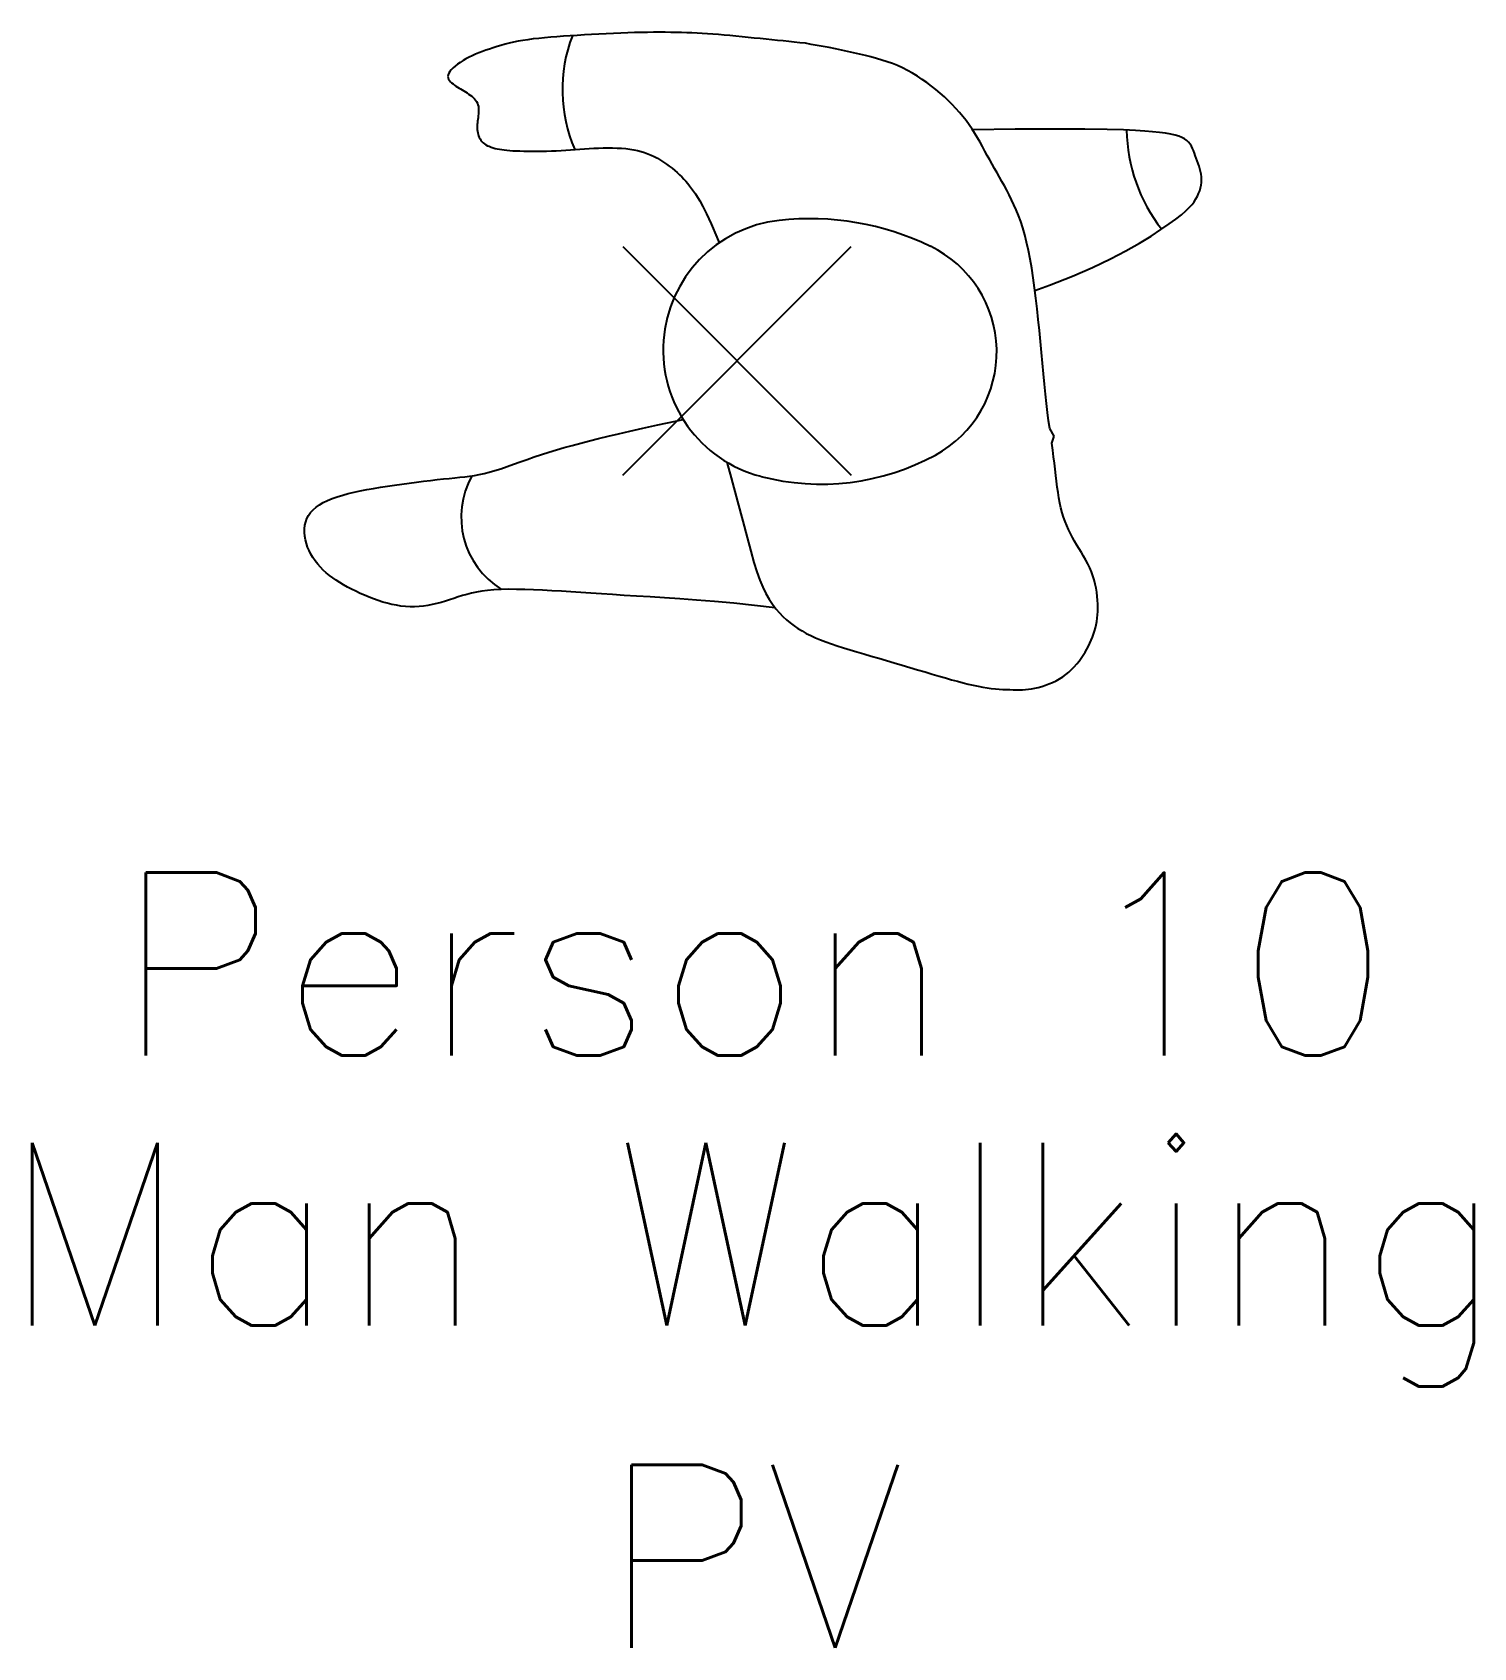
# Model space of a CAD drawing. Header units: inches. Extents: x -30 to 556, y -401 to 74.
# Drawn here: x -23.8 to 23.8, y -277.3 to -223.9 of the extents above; entities that cross this region are included whole.
import ezdxf
from ezdxf.enums import TextEntityAlignment as Align

# ---------------------------------------------------------------- set-up
doc = ezdxf.new("R2010")
doc.units = ezdxf.units.IN
doc.header["$MEASUREMENT"] = 0
doc.layers.add('Block origin', color=7, linetype='Continuous')
doc.layers.add('Text', color=6, linetype='Continuous')
doc.styles.add('ATTR', font='romans.shx', dxfattribs={"width": 0.8, "height": 1.735066})
doc.styles.add('blk_label', font='romans.shx')

# ---------------------------------------------------------------- blocks, each defined once
blk = doc.blocks.new('Person 10 Man Walking PV')
for p, q in [((-6.151, 10.685), (-6.351, 10.668)), ((-5.943, 10.701), (-6.151, 10.685)), ((-5.728, 10.717), (-5.943, 10.701)), ((-5.504, 10.732), (-5.728, 10.717)), ((-5.274, 10.747), (-5.504, 10.732)), ((-5.038, 10.762), (-5.274, 10.747)), ((-4.798, 10.776), (-5.038, 10.762)), ((-4.556, 10.79), (-4.798, 10.776)), ((-4.314, 10.803), (-4.556, 10.79)), ((-4.074, 10.814), (-4.314, 10.803)), ((-3.838, 10.825), (-4.074, 10.814)), ((-3.607, 10.833), (-3.838, 10.825)), ((-3.384, 10.84), (-3.607, 10.833)), ((-3.168, 10.844), (-3.384, 10.84)), ((-2.958, 10.848), (-3.168, 10.844)), ((-2.756, 10.849), (-2.958, 10.848)), ((-2.559, 10.85), (-2.756, 10.849)), ((-2.368, 10.849), (-2.559, 10.85)), ((-2.183, 10.846), (-2.368, 10.849)), ((-2.003, 10.843), (-2.183, 10.846)), ((-1.827, 10.839), (-2.003, 10.843)), ((-1.654, 10.833), (-1.827, 10.839)), ((-1.484, 10.827), (-1.654, 10.833)), ((-1.314, 10.819), (-1.484, 10.827)), ((-1.143, 10.81), (-1.314, 10.819)), ((-0.97, 10.799), (-1.143, 10.81)), ((-0.792, 10.787), (-0.97, 10.799)), ((-0.61, 10.772), (-0.792, 10.787)), ((-0.422, 10.756), (-0.61, 10.772)), ((-0.228, 10.739), (-0.422, 10.756)), ((-0.03, 10.72), (-0.228, 10.739)), ((0.17, 10.701), (-0.03, 10.72)), ((0.37, 10.681), (0.17, 10.701)), ((0.571, 10.66), (0.37, 10.681)), ((-8.522, 10.169), (-8.634, 10.122)), ((-8.406, 10.213), (-8.522, 10.169)), ((-8.288, 10.256), (-8.406, 10.213)), ((-8.168, 10.298), (-8.288, 10.256)), ((-8.046, 10.339), (-8.168, 10.298)), ((-7.921, 10.379), (-8.046, 10.339)), ((-7.793, 10.418), (-7.921, 10.379)), ((-7.66, 10.455), (-7.793, 10.418)), ((-7.522, 10.49), (-7.66, 10.455)), ((-7.378, 10.522), (-7.522, 10.49)), ((-7.227, 10.553), (-7.378, 10.522)), ((-7.068, 10.581), (-7.227, 10.553)), ((-6.901, 10.606), (-7.068, 10.581)), ((-6.726, 10.629), (-6.901, 10.606)), ((-6.542, 10.649), (-6.726, 10.629)), ((-6.351, 10.668), (-6.542, 10.649)), ((0.769, 10.64), (0.571, 10.66)), ((0.964, 10.621), (0.769, 10.64)), ((1.155, 10.603), (0.964, 10.621)), ((1.342, 10.584), (1.155, 10.603)), ((1.527, 10.566), (1.342, 10.584)), ((1.711, 10.547), (1.527, 10.566)), ((1.895, 10.526), (1.711, 10.547)), ((2.08, 10.503), (1.895, 10.526)), ((2.267, 10.489), (2.08, 10.503)), ((2.458, 10.45), (2.267, 10.489)), ((2.653, 10.418), (2.458, 10.45)), ((2.852, 10.382), (2.653, 10.418)), ((3.053, 10.344), (2.852, 10.382)), ((3.255, 10.303), (3.053, 10.344)), ((3.457, 10.261), (3.255, 10.303)), ((3.658, 10.217), (3.457, 10.261)), ((3.857, 10.172), (3.658, 10.217)), ((4.052, 10.127), (3.857, 10.172)), ((-9.433, 9.613), (-9.482, 9.553)), ((-9.373, 9.674), (-9.433, 9.613)), ((-9.303, 9.736), (-9.373, 9.674)), ((-9.224, 9.797), (-9.303, 9.736)), ((-9.138, 9.857), (-9.224, 9.797)), ((-9.046, 9.915), (-9.138, 9.857)), ((-8.949, 9.97), (-9.046, 9.915)), ((-8.848, 10.023), (-8.949, 9.97)), ((-8.743, 10.074), (-8.848, 10.023)), ((-8.634, 10.122), (-8.743, 10.074)), ((4.243, 10.081), (4.052, 10.127)), ((4.429, 10.035), (4.243, 10.081)), ((4.611, 9.986), (4.429, 10.035)), ((4.79, 9.934), (4.611, 9.986)), ((4.965, 9.878), (4.79, 9.934)), ((5.138, 9.816), (4.965, 9.878)), ((5.307, 9.748), (5.138, 9.816)), ((5.475, 9.673), (5.307, 9.748)), ((5.64, 9.589), (5.475, 9.673)), ((-9.541, 9.441), (-9.549, 9.39)), ((-9.549, 9.39), (-9.543, 9.342)), ((-9.543, 9.342), (-9.526, 9.298)), ((-9.518, 9.496), (-9.541, 9.441)), ((-9.526, 9.298), (-9.499, 9.256)), ((-9.482, 9.553), (-9.518, 9.496)), ((-9.499, 9.256), (-9.464, 9.216)), ((-9.464, 9.216), (-9.423, 9.179)), ((-9.423, 9.179), (-9.377, 9.143)), ((-9.377, 9.143), (-9.329, 9.108)), ((-9.329, 9.108), (-9.279, 9.074)), ((-9.279, 9.074), (-9.229, 9.042)), ((5.804, 9.498), (5.64, 9.589)), ((5.964, 9.4), (5.804, 9.498)), ((6.122, 9.296), (5.964, 9.4)), ((6.276, 9.187), (6.122, 9.296)), ((6.427, 9.073), (6.276, 9.187)), ((6.574, 8.956), (6.427, 9.073)), ((-9.229, 9.042), (-9.178, 9.009)), ((-9.178, 9.009), (-9.126, 8.977)), ((-9.126, 8.977), (-9.074, 8.945)), ((-9.074, 8.945), (-9.021, 8.912)), ((-9.021, 8.912), (-8.968, 8.879)), ((-8.968, 8.879), (-8.915, 8.846)), ((-8.915, 8.846), (-8.862, 8.811)), ((-8.862, 8.811), (-8.81, 8.775)), ((-8.81, 8.775), (-8.76, 8.738)), ((-8.76, 8.738), (-8.713, 8.698)), ((-8.713, 8.698), (-8.67, 8.656)), ((-8.67, 8.656), (-8.631, 8.612)), ((-8.631, 8.612), (-8.598, 8.564)), ((-8.598, 8.564), (-8.572, 8.513)), ((6.716, 8.836), (6.574, 8.956)), ((6.854, 8.714), (6.716, 8.836)), ((6.987, 8.59), (6.854, 8.714)), ((7.114, 8.464), (6.987, 8.59)), ((-8.572, 8.513), (-8.553, 8.459)), ((-8.552, 8.029), (-8.559, 7.969)), ((-8.553, 8.459), (-8.54, 8.4)), ((-8.544, 8.09), (-8.552, 8.029)), ((-8.538, 8.153), (-8.544, 8.09)), ((-8.54, 8.4), (-8.534, 8.34)), ((-8.533, 8.216), (-8.538, 8.153)), ((-8.534, 8.34), (-8.532, 8.278)), ((-8.532, 8.278), (-8.533, 8.216)), ((7.237, 8.335), (7.114, 8.464)), ((7.355, 8.204), (7.237, 8.335)), ((7.467, 8.071), (7.355, 8.204)), ((7.574, 7.935), (7.467, 8.071)), ((-8.577, 7.799), (-8.58, 7.745)), ((-8.58, 7.745), (-8.58, 7.691)), ((-8.58, 7.691), (-8.578, 7.638)), ((-8.578, 7.638), (-8.572, 7.585)), ((-8.572, 7.855), (-8.577, 7.799)), ((-8.566, 7.911), (-8.572, 7.855)), ((-8.572, 7.585), (-8.563, 7.532)), ((-8.559, 7.969), (-8.566, 7.911)), ((-8.563, 7.532), (-8.549, 7.48)), ((-8.549, 7.48), (-8.532, 7.429)), ((7.675, 7.797), (7.574, 7.935)), ((7.77, 7.655), (7.675, 7.797)), ((7.861, 7.512), (7.77, 7.655)), ((9.192, 7.645), (7.789, 7.626)), ((7.948, 7.367), (7.861, 7.512)), ((10.496, 7.654), (9.192, 7.645)), ((11.491, 7.653), (10.496, 7.654)), ((12.231, 7.643), (11.491, 7.653)), ((12.772, 7.628), (12.231, 7.643)), ((13.167, 7.607), (12.772, 7.628)), ((13.472, 7.585), (13.167, 7.607)), ((13.733, 7.562), (13.472, 7.585)), ((13.961, 7.538), (13.733, 7.562)), ((14.159, 7.513), (13.961, 7.538)), ((14.329, 7.485), (14.159, 7.513)), ((14.475, 7.454), (14.329, 7.485)), ((-8.532, 7.429), (-8.51, 7.378)), ((-8.51, 7.378), (-8.484, 7.33)), ((-8.484, 7.33), (-8.454, 7.284)), ((-8.454, 7.284), (-8.42, 7.241)), ((-8.42, 7.241), (-8.38, 7.202)), ((-8.38, 7.202), (-8.336, 7.166)), ((-8.336, 7.166), (-8.288, 7.133)), ((-8.288, 7.133), (-8.235, 7.104)), ((-8.235, 7.104), (-8.178, 7.089)), ((-8.178, 7.089), (-8.118, 7.055)), ((-8.118, 7.055), (-8.054, 7.034)), ((-8.054, 7.034), (-7.987, 7.016)), ((-7.987, 7.016), (-7.916, 7)), ((-7.916, 7), (-7.843, 6.986)), ((-7.843, 6.986), (-7.765, 6.973)), ((-7.765, 6.973), (-7.683, 6.963)), ((-7.683, 6.963), (-7.596, 6.953)), ((-7.596, 6.953), (-7.501, 6.945)), ((-7.501, 6.945), (-7.4, 6.939)), ((-7.4, 6.939), (-7.289, 6.934)), ((-6.128, 6.933), (-5.968, 6.939)), ((-5.968, 6.939), (-5.81, 6.948)), ((-5.81, 6.948), (-5.654, 6.958)), ((-5.654, 6.958), (-5.499, 6.968)), ((-5.499, 6.968), (-5.344, 6.98)), ((-5.344, 6.98), (-5.19, 6.991)), ((-5.19, 6.991), (-5.036, 7.002)), ((-5.036, 7.002), (-4.882, 7.012)), ((-4.882, 7.012), (-4.727, 7.02)), ((-4.727, 7.02), (-4.572, 7.027)), ((-4.572, 7.027), (-4.416, 7.031)), ((-4.416, 7.031), (-4.262, 7.033)), ((-4.262, 7.033), (-4.109, 7.031)), ((-4.109, 7.031), (-3.959, 7.027)), ((-3.959, 7.027), (-3.813, 7.019)), ((-3.813, 7.019), (-3.672, 7.006)), ((-3.672, 7.006), (-3.537, 6.99)), ((-3.537, 6.99), (-3.407, 6.969)), ((-3.407, 6.969), (-3.284, 6.943)), ((-3.284, 6.943), (-3.166, 6.912)), ((8.032, 7.221), (7.948, 7.367)), ((8.113, 7.074), (8.032, 7.221)), ((8.193, 6.927), (8.113, 7.074)), ((14.598, 7.419), (14.475, 7.454)), ((14.702, 7.379), (14.598, 7.419)), ((14.789, 7.333), (14.702, 7.379)), ((14.862, 7.28), (14.789, 7.333)), ((14.922, 7.222), (14.862, 7.28)), ((14.973, 7.159), (14.922, 7.222)), ((15.015, 7.089), (14.973, 7.159)), ((15.051, 7.016), (15.015, 7.089)), ((15.083, 6.94), (15.051, 7.016)), ((15.113, 6.86), (15.083, 6.94)), ((-7.289, 6.934), (-7.169, 6.929)), ((-7.169, 6.929), (-7.039, 6.926)), ((-7.039, 6.926), (-6.901, 6.924)), ((-6.901, 6.924), (-6.755, 6.923)), ((-6.755, 6.923), (-6.603, 6.923)), ((-6.603, 6.923), (-6.447, 6.925)), ((-6.447, 6.925), (-6.288, 6.928)), ((-6.288, 6.928), (-6.128, 6.933)), ((-3.166, 6.912), (-3.052, 6.876)), ((-3.052, 6.876), (-2.942, 6.836)), ((-2.942, 6.836), (-2.835, 6.791)), ((-2.835, 6.791), (-2.731, 6.742)), ((-2.731, 6.742), (-2.628, 6.687)), ((-2.628, 6.687), (-2.527, 6.628)), ((-2.527, 6.628), (-2.427, 6.565)), ((-2.427, 6.565), (-2.329, 6.499)), ((-2.329, 6.499), (-2.233, 6.43)), ((-2.233, 6.43), (-2.142, 6.359)), ((8.272, 6.781), (8.193, 6.927)), ((8.351, 6.637), (8.272, 6.781)), ((8.431, 6.494), (8.351, 6.637)), ((8.511, 6.352), (8.431, 6.494)), ((15.142, 6.778), (15.113, 6.86)), ((15.173, 6.694), (15.142, 6.778)), ((15.205, 6.608), (15.173, 6.694)), ((15.236, 6.521), (15.205, 6.608)), ((15.266, 6.433), (15.236, 6.521)), ((15.293, 6.343), (15.266, 6.433)), ((-2.142, 6.359), (-2.054, 6.287)), ((-2.054, 6.287), (-1.97, 6.215)), ((-1.97, 6.215), (-1.892, 6.143)), ((-1.892, 6.143), (-1.819, 6.071)), ((-1.819, 6.071), (-1.75, 5.999)), ((-1.75, 5.999), (-1.685, 5.927)), ((-1.685, 5.927), (-1.622, 5.852)), ((8.593, 6.21), (8.511, 6.352)), ((8.674, 6.069), (8.593, 6.21)), ((8.755, 5.924), (8.674, 6.069)), ((8.836, 5.779), (8.755, 5.924)), ((15.315, 6.253), (15.293, 6.343)), ((15.333, 6.163), (15.315, 6.253)), ((15.344, 6.072), (15.333, 6.163)), ((15.333, 5.8), (15.344, 5.89)), ((15.348, 5.981), (15.344, 6.072)), ((15.344, 5.89), (15.348, 5.981)), ((-1.622, 5.852), (-1.561, 5.774)), ((-1.561, 5.774), (-1.499, 5.692)), ((-1.499, 5.692), (-1.437, 5.605)), ((-1.437, 5.605), (-1.372, 5.512)), ((-1.372, 5.512), (-1.303, 5.409)), ((-1.303, 5.409), (-1.223, 5.278)), ((8.917, 5.63), (8.836, 5.779)), ((8.998, 5.477), (8.917, 5.63)), ((9.076, 5.319), (8.998, 5.477)), ((15.105, 5.254), (15.162, 5.346)), ((15.162, 5.346), (15.212, 5.436)), ((15.212, 5.436), (15.253, 5.527)), ((15.253, 5.527), (15.287, 5.618)), ((15.287, 5.618), (15.314, 5.709)), ((15.314, 5.709), (15.333, 5.8)), ((-1.223, 5.278), (-1.127, 5.101)), ((-1.127, 5.101), (-1.005, 4.856)), ((-1.005, 4.856), (-0.853, 4.524)), ((9.153, 5.154), (9.076, 5.319)), ((9.229, 4.981), (9.153, 5.154)), ((9.303, 4.797), (9.229, 4.981)), ((14.502, 4.68), (14.683, 4.822)), ((14.683, 4.822), (14.829, 4.947)), ((14.829, 4.947), (14.944, 5.058)), ((14.944, 5.058), (15.034, 5.16)), ((15.034, 5.16), (15.105, 5.254)), ((-0.853, 4.524), (-0.662, 4.084)), ((9.375, 4.6), (9.303, 4.797)), ((9.444, 4.389), (9.375, 4.6)), ((9.51, 4.16), (9.444, 4.389)), ((13.682, 4.12), (14.007, 4.332)), ((14.007, 4.332), (14.278, 4.518)), ((14.278, 4.518), (14.502, 4.68)), ((-0.662, 4.084), (-0.582, 3.895)), ((9.572, 3.913), (9.51, 4.16)), ((9.631, 3.646), (9.572, 3.913)), ((12.853, 3.632), (13.299, 3.886)), ((13.299, 3.886), (13.682, 4.12)), ((9.686, 3.36), (9.631, 3.646)), ((9.738, 3.057), (9.686, 3.36)), ((11.749, 3.08), (12.338, 3.362)), ((12.338, 3.362), (12.853, 3.632)), ((9.786, 2.739), (9.738, 3.057)), ((9.832, 2.409), (9.786, 2.739)), ((10.331, 2.494), (11.082, 2.789)), ((11.082, 2.789), (11.749, 3.08)), ((9.876, 2.068), (9.832, 2.409)), ((9.843, 2.323), (10.331, 2.494)), ((9.917, 1.718), (9.876, 2.068)), ((9.955, 1.361), (9.917, 1.718)), ((9.992, 1), (9.955, 1.361)), ((10.028, 0.637), (9.992, 1)), ((10.062, 0.275), (10.028, 0.637)), ((10.095, -0.082), (10.062, 0.275)), ((10.128, -0.433), (10.095, -0.082)), ((10.161, -0.774), (10.128, -0.433)), ((10.194, -1.101), (10.161, -0.774)), ((10.228, -1.413), (10.194, -1.101)), ((10.262, -1.706), (10.228, -1.413)), ((-3.109, -2.226), (-2.614, -2.117)), ((-2.614, -2.117), (-2.032, -1.993)), ((-2.032, -1.993), (-1.776, -1.939)), ((10.297, -1.982), (10.262, -1.706)), ((10.332, -2.243), (10.297, -1.982)), ((-5.159, -2.721), (-4.87, -2.646)), ((-4.87, -2.646), (-4.567, -2.57)), ((-4.567, -2.57), (-4.248, -2.492)), ((-4.248, -2.492), (-3.909, -2.411)), ((-3.909, -2.411), (-3.535, -2.323)), ((-3.535, -2.323), (-3.109, -2.226)), ((10.478, -2.491), (10.332, -2.243)), ((10.4, -2.726), (10.478, -2.491)), ((-6.928, -3.259), (-6.693, -3.178)), ((-6.693, -3.178), (-6.453, -3.097)), ((-6.453, -3.097), (-6.208, -3.019)), ((-6.208, -3.019), (-5.959, -2.943)), ((-5.959, -2.943), (-5.702, -2.868)), ((-5.702, -2.868), (-5.436, -2.795)), ((-5.436, -2.795), (-5.159, -2.721)), ((10.432, -2.952), (10.4, -2.726)), ((10.462, -3.169), (10.432, -2.952)), ((10.49, -3.38), (10.462, -3.169)), ((-8.514, -3.762), (-8.351, -3.726)), ((-8.351, -3.726), (-8.178, -3.682)), ((-8.178, -3.682), (-7.995, -3.628)), ((-7.995, -3.628), (-7.8, -3.565)), ((-7.8, -3.565), (-7.594, -3.495)), ((-7.594, -3.495), (-7.38, -3.42)), ((-7.38, -3.42), (-7.158, -3.341)), ((-7.158, -3.341), (-6.928, -3.259)), ((-0.329, -3.352), (-0.189, -3.868)), ((10.515, -3.585), (10.49, -3.38)), ((10.539, -3.786), (10.515, -3.585)), ((-12.441, -4.295), (-12.226, -4.253)), ((-12.226, -4.253), (-12.004, -4.214)), ((-12.004, -4.214), (-11.776, -4.176)), ((-11.776, -4.176), (-11.544, -4.14)), ((-11.544, -4.14), (-11.307, -4.106)), ((-11.307, -4.106), (-11.067, -4.072)), ((-11.067, -4.072), (-10.827, -4.04)), ((-10.827, -4.04), (-10.589, -4.009)), ((-10.589, -4.009), (-10.354, -3.98)), ((-10.354, -3.98), (-10.126, -3.952)), ((-10.126, -3.952), (-9.906, -3.927)), ((-9.906, -3.927), (-9.697, -3.904)), ((-9.697, -3.904), (-9.5, -3.884)), ((-9.5, -3.884), (-9.318, -3.866)), ((-9.318, -3.866), (-9.148, -3.85)), ((-9.148, -3.85), (-8.985, -3.833)), ((-8.985, -3.833), (-8.828, -3.813)), ((-8.828, -3.813), (-8.672, -3.79)), ((-8.672, -3.79), (-8.514, -3.762)), ((-0.189, -3.868), (0.019, -4.647)), ((10.562, -3.981), (10.539, -3.786)), ((10.585, -4.17), (10.562, -3.981)), ((10.609, -4.353), (10.585, -4.17)), ((-13.901, -4.837), (-13.789, -4.758)), ((-13.789, -4.758), (-13.663, -4.685)), ((-13.663, -4.685), (-13.524, -4.616)), ((-13.524, -4.616), (-13.372, -4.553)), ((-13.372, -4.553), (-13.208, -4.494)), ((-13.208, -4.494), (-13.022, -4.439)), ((-13.022, -4.439), (-12.845, -4.388)), ((-12.845, -4.388), (-12.648, -4.34)), ((-12.648, -4.34), (-12.441, -4.295)), ((0.019, -4.647), (0.191, -5.3)), ((10.636, -4.53), (10.609, -4.353)), ((10.667, -4.7), (10.636, -4.53)), ((10.702, -4.862), (10.667, -4.7)), ((-14.27, -5.436), (-14.243, -5.323)), ((-14.243, -5.323), (-14.204, -5.215)), ((-14.204, -5.215), (-14.15, -5.111)), ((-14.15, -5.111), (-14.082, -5.014)), ((-14.082, -5.014), (-13.999, -4.922)), ((-13.999, -4.922), (-13.901, -4.837)), ((0.191, -5.3), (0.335, -5.843)), ((10.743, -5.018), (10.702, -4.862)), ((10.789, -5.166), (10.743, -5.018)), ((10.84, -5.309), (10.789, -5.166)), ((10.895, -5.446), (10.84, -5.309)), ((-14.285, -5.67), (-14.283, -5.552)), ((-14.275, -5.791), (-14.285, -5.67)), ((-14.283, -5.552), (-14.27, -5.436)), ((-14.253, -5.911), (-14.275, -5.791)), ((0.335, -5.843), (0.457, -6.293)), ((10.955, -5.579), (10.895, -5.446)), ((11.019, -5.709), (10.955, -5.579)), ((11.086, -5.836), (11.019, -5.709)), ((11.156, -5.962), (11.086, -5.836)), ((-14.222, -6.032), (-14.253, -5.911)), ((-14.18, -6.153), (-14.222, -6.032)), ((-14.13, -6.271), (-14.18, -6.153)), ((-14.07, -6.388), (-14.13, -6.271)), ((-14.003, -6.502), (-14.07, -6.388)), ((0.457, -6.293), (0.564, -6.665)), ((11.229, -6.086), (11.156, -5.962)), ((11.304, -6.21), (11.229, -6.086)), ((11.379, -6.334), (11.304, -6.21)), ((11.453, -6.459), (11.379, -6.334)), ((-13.928, -6.612), (-14.003, -6.502)), ((-13.847, -6.718), (-13.928, -6.612)), ((-13.759, -6.819), (-13.847, -6.718)), ((-13.665, -6.915), (-13.759, -6.819)), ((-13.566, -7.005), (-13.665, -6.915)), ((0.564, -6.665), (0.662, -6.976)), ((11.524, -6.584), (11.453, -6.459)), ((11.592, -6.711), (11.524, -6.584)), ((11.655, -6.84), (11.592, -6.711)), ((11.711, -6.971), (11.655, -6.84)), ((-13.461, -7.091), (-13.566, -7.005)), ((-13.351, -7.174), (-13.461, -7.091)), ((-13.236, -7.252), (-13.351, -7.174)), ((-13.116, -7.328), (-13.236, -7.252)), ((-12.991, -7.402), (-13.116, -7.328)), ((-12.861, -7.475), (-12.991, -7.402)), ((0.662, -6.976), (0.757, -7.243)), ((0.757, -7.243), (0.856, -7.479)), ((11.761, -7.104), (11.711, -6.971)), ((11.803, -7.24), (11.761, -7.104)), ((11.838, -7.376), (11.803, -7.24)), ((11.866, -7.513), (11.838, -7.376)), ((-12.726, -7.546), (-12.861, -7.475)), ((-12.587, -7.616), (-12.726, -7.546)), ((-12.445, -7.684), (-12.587, -7.616)), ((-12.299, -7.748), (-12.445, -7.684)), ((-12.152, -7.81), (-12.299, -7.748)), ((-12.002, -7.868), (-12.152, -7.81)), ((-11.852, -7.921), (-12.002, -7.868)), ((-11.7, -7.969), (-11.852, -7.921)), ((-11.549, -8.012), (-11.7, -7.969)), ((-9.773, -7.98), (-9.917, -8.018)), ((-9.631, -7.937), (-9.773, -7.98)), ((-9.49, -7.893), (-9.631, -7.937)), ((-9.349, -7.848), (-9.49, -7.893)), ((-9.209, -7.803), (-9.349, -7.848)), ((-9.067, -7.759), (-9.209, -7.803)), ((-8.921, -7.716), (-9.067, -7.759)), ((-8.768, -7.677), (-8.921, -7.716)), ((-8.604, -7.641), (-8.768, -7.677)), ((-8.428, -7.61), (-8.604, -7.641)), ((-8.237, -7.584), (-8.428, -7.61)), ((-8.027, -7.566), (-8.237, -7.584)), ((-7.798, -7.554), (-8.027, -7.566)), ((-7.549, -7.549), (-7.798, -7.554)), ((-7.285, -7.551), (-7.549, -7.549)), ((-7.007, -7.557), (-7.285, -7.551)), ((-6.716, -7.567), (-7.007, -7.557)), ((-6.416, -7.581), (-6.716, -7.567)), ((-6.109, -7.598), (-6.416, -7.581)), ((-5.797, -7.616), (-6.109, -7.598)), ((-5.481, -7.636), (-5.797, -7.616)), ((-5.158, -7.656), (-5.481, -7.636)), ((-4.825, -7.677), (-5.158, -7.656)), ((-4.478, -7.7), (-4.825, -7.677)), ((-4.112, -7.724), (-4.478, -7.7)), ((-3.725, -7.749), (-4.112, -7.724)), ((-3.312, -7.775), (-3.725, -7.749)), ((-2.87, -7.803), (-3.312, -7.775)), ((-2.396, -7.832), (-2.87, -7.803)), ((-1.885, -7.865), (-2.396, -7.832)), ((-1.334, -7.905), (-1.885, -7.865)), ((-0.742, -7.952), (-1.334, -7.905)), ((-0.106, -8.01), (-0.742, -7.952)), ((0.856, -7.479), (0.958, -7.689)), ((0.958, -7.689), (1.065, -7.876)), ((1.065, -7.876), (1.174, -8.042)), ((11.889, -7.648), (11.866, -7.513)), ((11.906, -7.782), (11.889, -7.648)), ((11.917, -7.913), (11.906, -7.782)), ((11.923, -8.04), (11.917, -7.913)), ((-11.398, -8.048), (-11.549, -8.012)), ((-11.247, -8.078), (-11.398, -8.048)), ((-11.096, -8.102), (-11.247, -8.078)), ((-10.946, -8.118), (-11.096, -8.102)), ((-10.796, -8.127), (-10.946, -8.118)), ((-10.647, -8.128), (-10.796, -8.127)), ((-10.499, -8.12), (-10.647, -8.128)), ((-10.352, -8.105), (-10.499, -8.12)), ((-10.206, -8.082), (-10.352, -8.105)), ((-10.061, -8.053), (-10.206, -8.082)), ((-9.917, -8.018), (-10.061, -8.053)), ((0.579, -8.081), (-0.106, -8.01)), ((1.265, -8.162), (0.579, -8.081)), ((1.174, -8.042), (1.287, -8.191)), ((1.287, -8.191), (1.402, -8.324)), ((1.402, -8.324), (1.52, -8.444)), ((1.52, -8.444), (1.64, -8.554)), ((11.885, -8.615), (11.902, -8.506)), ((11.902, -8.506), (11.914, -8.395)), ((11.914, -8.395), (11.921, -8.281)), ((11.921, -8.281), (11.925, -8.162)), ((11.925, -8.162), (11.923, -8.04)), ((1.64, -8.554), (1.763, -8.656)), ((1.763, -8.656), (1.888, -8.752)), ((1.888, -8.752), (2.017, -8.841)), ((2.017, -8.841), (2.151, -8.925)), ((2.151, -8.925), (2.292, -9.004)), ((2.292, -9.004), (2.439, -9.079)), ((11.744, -9.13), (11.78, -9.029)), ((11.78, -9.029), (11.812, -8.927)), ((11.812, -8.927), (11.841, -8.825)), ((11.841, -8.825), (11.865, -8.721)), ((11.865, -8.721), (11.885, -8.615)), ((2.439, -9.079), (2.595, -9.151)), ((2.595, -9.151), (2.76, -9.22)), ((2.76, -9.22), (2.936, -9.287)), ((2.936, -9.287), (3.121, -9.353)), ((3.121, -9.353), (3.317, -9.418)), ((3.317, -9.418), (3.522, -9.483)), ((3.522, -9.483), (3.737, -9.549)), ((3.737, -9.549), (3.961, -9.616)), ((11.501, -9.626), (11.558, -9.527)), ((11.558, -9.527), (11.611, -9.429)), ((11.611, -9.429), (11.66, -9.33)), ((11.66, -9.33), (11.704, -9.23)), ((11.704, -9.23), (11.744, -9.13)), ((3.961, -9.616), (4.194, -9.684)), ((4.194, -9.684), (4.436, -9.755)), ((4.436, -9.755), (4.685, -9.828)), ((4.685, -9.828), (4.941, -9.903)), ((4.941, -9.903), (5.2, -9.979)), ((5.2, -9.979), (5.46, -10.056)), ((5.46, -10.056), (5.718, -10.132)), ((5.718, -10.132), (5.971, -10.207)), ((11.056, -10.199), (11.142, -10.109)), ((11.142, -10.109), (11.224, -10.016)), ((11.224, -10.016), (11.301, -9.92)), ((11.301, -9.92), (11.372, -9.823)), ((11.372, -9.823), (11.439, -9.724)), ((11.439, -9.724), (11.501, -9.626)), ((5.971, -10.207), (6.217, -10.28)), ((6.217, -10.28), (6.454, -10.35)), ((6.454, -10.35), (6.679, -10.416)), ((6.679, -10.416), (6.892, -10.478)), ((6.892, -10.478), (7.094, -10.536)), ((7.094, -10.536), (7.286, -10.589)), ((7.286, -10.589), (7.469, -10.638)), ((7.469, -10.638), (7.643, -10.682)), ((10.307, -10.676), (10.425, -10.627)), ((10.425, -10.627), (10.541, -10.571)), ((10.541, -10.571), (10.654, -10.509)), ((10.654, -10.509), (10.763, -10.44)), ((10.763, -10.44), (10.866, -10.365)), ((10.866, -10.365), (10.963, -10.285)), ((10.963, -10.285), (11.056, -10.199)), ((7.643, -10.682), (7.809, -10.72)), ((7.809, -10.72), (7.967, -10.753)), ((7.967, -10.753), (8.119, -10.781)), ((8.119, -10.781), (8.265, -10.803)), ((8.265, -10.803), (8.404, -10.821)), ((8.404, -10.821), (8.538, -10.835)), ((8.538, -10.835), (8.665, -10.846)), ((8.665, -10.846), (8.788, -10.854)), ((8.788, -10.854), (8.905, -10.86)), ((8.905, -10.86), (9.017, -10.864)), ((9.017, -10.864), (9.125, -10.867)), ((9.125, -10.867), (9.229, -10.869)), ((9.229, -10.869), (9.33, -10.869)), ((9.33, -10.869), (9.431, -10.865)), ((9.431, -10.865), (9.531, -10.859)), ((9.531, -10.859), (9.633, -10.849)), ((9.633, -10.849), (9.737, -10.834)), ((9.737, -10.834), (9.844, -10.814)), ((9.844, -10.814), (9.956, -10.788)), ((9.956, -10.788), (10.072, -10.757)), ((10.072, -10.757), (10.189, -10.72)), ((10.189, -10.72), (10.307, -10.676))]:
    blk.add_line(p, q)
for centre, radius, start, end in [((-0.826, 8.951), 4.941, 158.8156, 203.5264), ((18.291, 7.697), 5.417, 180.7937, 218.1712), ((1.873, 0.353), 4.31, 96.3389, 255.3837), ((2.409, -4.467), 9.159, 64.202, 96.3389), ((4.708, 0.291), 3.875, 298.5092, 64.202), ((2.782, 3.837), 7.911, 255.3837, 298.5092), ((-6.297, -5.166), 2.81, 150.9608, 238.1825)]:
    blk.add_arc(centre, radius, start, end)
at = {"style": 'ATTR', "width": 0.8, "flags": 9}
blk.add_attdef('ESTCODE', (0, 0), '', height=0.00593, dxfattribs=at)

msp = doc.modelspace()

# ---------------------------------------------------------------- linework, layer by layer
at = {"layer": 'Block origin', "color": 1}
for p, q in [((-4.305, -238.547), (3.242, -231)), ((-4.305, -231), (3.242, -238.547))]:
    msp.add_line(p, q, dxfattribs=at)

# ---------------------------------------------------------------- block references
msp.add_blockref('Person 10 Man Walking PV', (-0.532, -234.773))

# ---------------------------------------------------------------- texts
at = {"layer": 'Text', "style": 'blk_label'}
for s, height, p in [('Person 10', 6.0379, (0, -254.701)), ('Man Walking', 6.03792, (0, -264.483)), ('PV', 6.0379, (0, -274.264))]:
    msp.add_text(s, height=height, dxfattribs=at).set_placement(p, align=Align.MIDDLE)

doc.saveas('drawing.dxf')
